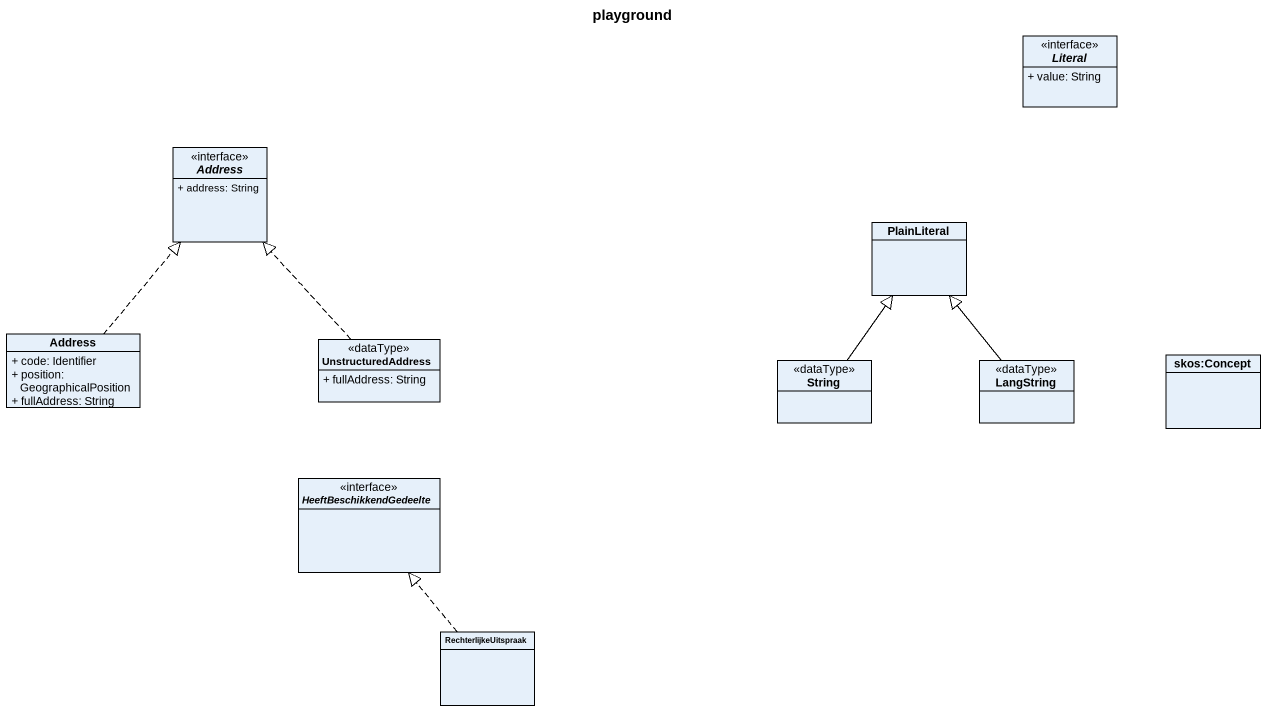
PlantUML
@startuml
title playground
hide circle
hide empty members
skinparam classAttributeIconSize 0
interface Literal {
  + value: String
}
interface Address {
  + address: String
}
class PlainLiteral
class "Address" as Address_2 {
  + code: Identifier
  + position: GeographicalPosition
  + fullAddress: String
}
class UnstructuredAddress <<dataType>> {
  + fullAddress: String
}
class "skos:Concept" as skos_Concept
class String <<dataType>>
class LangString <<dataType>>
interface HeeftBeschikkendGedeelte
class RechterlijkeUitspraak
Address_2 .up.|> Address
UnstructuredAddress .up.|> Address
String -up-|> PlainLiteral
LangString -up-|> PlainLiteral
RechterlijkeUitspraak .up.|> HeeftBeschikkendGedeelte
@enduml
